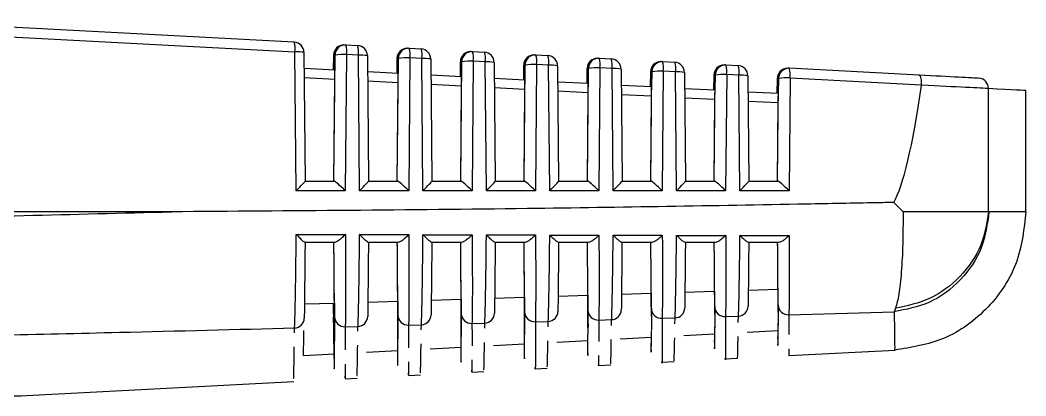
# Model space of a CAD drawing. Extents: x 6 to 134, y 3 to 97.
# Drawn here: x 61.311 to 62.295, y 12.797 to 13.165 of the extents above; entities that cross this region are included whole.
import ezdxf

# ---------------------------------------------------------------- set-up
doc = ezdxf.new("R2010")
doc.units = 0
doc.header["$MEASUREMENT"] = 0
doc.layers.add('OBJECT', color=7, linetype='CONTINUOUS')

msp = doc.modelspace()

# ---------------------------------------------------------------- linework, layer by layer
at = {"layer": 'OBJECT'}
for p, q in [((61.57904, 13.14325), (61.17031, 13.16483)), ((61.17127, 13.15536), (61.57975, 13.13378)), ((61.6277, 13.1406), (61.62756, 13.1406)), ((61.6277, 13.1406), (61.62823, 13.14058)), ((61.62816, 13.14058), (61.62823, 13.14058)), ((61.62823, 13.14058), (61.62825, 13.14058)), ((61.62894, 13.1406), (61.62879, 13.1406)), ((61.62894, 13.1406), (61.62946, 13.14058)), ((61.62946, 13.14058), (61.64106, 13.13997)), ((61.58094, 12.99786), (61.57975, 13.13378)), ((61.58852, 13.13335), (61.58962, 13.00731)), ((61.61756, 13.13069), (61.61743, 13.11618)), ((61.6177, 13.13069), (61.61756, 13.13069)), ((61.61758, 13.11618), (61.6177, 13.13069)), ((61.61787, 13.00733), (61.61894, 13.13069)), ((61.61879, 13.13069), (61.61865, 13.11612)), ((61.61894, 13.13069), (61.61879, 13.13069)), ((61.63016, 13.13112), (61.62901, 12.99786)), ((61.64177, 13.13051), (61.63016, 13.13112)), ((61.68968, 13.13733), (61.68954, 13.13733)), ((61.68968, 13.13733), (61.69021, 13.13731)), ((61.69015, 13.13731), (61.69021, 13.13731)), ((61.69021, 13.13731), (61.69022, 13.13731)), ((61.6909, 13.13733), (61.69075, 13.13733)), ((61.6909, 13.13733), (61.69142, 13.13731)), ((61.69142, 13.13731), (61.70308, 13.1367)), ((61.75167, 13.13405), (61.75152, 13.13405)), ((61.75167, 13.13405), (61.75219, 13.13404)), ((61.75215, 13.13404), (61.75219, 13.13404)), ((61.75286, 13.13405), (61.75271, 13.13405)), ((61.75286, 13.13405), (61.75339, 13.13404)), ((61.75339, 13.13404), (61.7651, 13.13342)), ((61.81365, 13.13078), (61.8135, 13.13078)), ((61.81365, 13.13078), (61.81418, 13.13077)), ((61.81482, 13.13078), (61.81467, 13.13078)), ((61.81482, 13.13078), (61.81535, 13.13077)), ((61.81535, 13.13077), (61.82712, 13.13015)), ((61.64293, 12.99786), (61.64177, 13.13051)), ((61.65054, 13.13007), (61.65161, 13.00731)), ((61.67954, 13.12741), (61.67941, 13.11291)), ((61.67968, 13.12741), (61.67954, 13.12741)), ((61.67957, 13.1129), (61.67968, 13.12741)), ((61.67986, 13.00733), (61.6809, 13.12741)), ((61.68075, 13.12741), (61.68061, 13.11285)), ((61.6809, 13.12741), (61.68075, 13.12741)), ((61.69213, 13.12785), (61.691, 12.99786)), ((61.70378, 13.12723), (61.69213, 13.12785)), ((61.70492, 12.99786), (61.70378, 13.12723)), ((61.71255, 13.1268), (61.71361, 13.00731)), ((61.74152, 13.12414), (61.74139, 13.10964)), ((61.74167, 13.12414), (61.74152, 13.12414)), ((61.74155, 13.10963), (61.74167, 13.12414)), ((61.74185, 13.00733), (61.74286, 13.12414)), ((61.74271, 13.12414), (61.74257, 13.10958)), ((61.74286, 13.12414), (61.74271, 13.12414)), ((61.75409, 13.12458), (61.75299, 12.99786)), ((61.7658, 13.12396), (61.75409, 13.12458)), ((61.76691, 12.99786), (61.7658, 13.12396)), ((61.77457, 13.12352), (61.7756, 13.00731)), ((61.8035, 13.12087), (61.80337, 13.10636)), ((61.80365, 13.12087), (61.8035, 13.12087)), ((61.80353, 13.10636), (61.80365, 13.12087)), ((61.80384, 13.00733), (61.80482, 13.12087)), ((61.80467, 13.12087), (61.80453, 13.1063)), ((61.80482, 13.12087), (61.80467, 13.12087)), ((61.81605, 13.12131), (61.81498, 12.99786)), ((61.82782, 13.12068), (61.81605, 13.12131)), ((61.87563, 13.12751), (61.87548, 13.12751)), ((61.87563, 13.12751), (61.87616, 13.1275)), ((61.87678, 13.12751), (61.87663, 13.12751)), ((61.87678, 13.12751), (61.87731, 13.1275)), ((61.87731, 13.1275), (61.88914, 13.12687)), ((61.93762, 13.12424), (61.93746, 13.12424)), ((61.93762, 13.12424), (61.93814, 13.12422)), ((61.93875, 13.12424), (61.93859, 13.12424)), ((61.93875, 13.12424), (61.93927, 13.12422)), ((61.93927, 13.12422), (61.95116, 13.1236)), ((61.9996, 13.12097), (61.99944, 13.12097)), ((61.9996, 13.12097), (62.00013, 13.12095)), ((62.00071, 13.12097), (62.00055, 13.12097)), ((62.00071, 13.12097), (62.00124, 13.12095)), ((62.00124, 13.12095), (62.01318, 13.12032)), ((61.58865, 13.1177), (61.61878, 13.11611)), ((61.65067, 13.11443), (61.68074, 13.11284)), ((61.71269, 13.11115), (61.7427, 13.10957)), ((61.8289, 12.99786), (61.82782, 13.12068)), ((61.83659, 13.12025), (61.83759, 13.00731)), ((61.86548, 13.1176), (61.86535, 13.10309)), ((61.86563, 13.1176), (61.86548, 13.1176)), ((61.86552, 13.10308), (61.86563, 13.1176)), ((61.86583, 13.00733), (61.86678, 13.1176)), ((61.86663, 13.1176), (61.86649, 13.10303)), ((61.86678, 13.1176), (61.86663, 13.1176)), ((61.87801, 13.11803), (61.87697, 12.99786)), ((61.88984, 13.11741), (61.87801, 13.11803)), ((61.89089, 12.99786), (61.88984, 13.11741)), ((61.89861, 13.11697), (61.89958, 13.00731)), ((61.92746, 13.11432), (61.92733, 13.09982)), ((61.92762, 13.11432), (61.92746, 13.11432)), ((61.9275, 13.09981), (61.92762, 13.11432)), ((61.92782, 13.00733), (61.92875, 13.11432)), ((61.92859, 13.11432), (61.92845, 13.09976)), ((61.92875, 13.11432), (61.92859, 13.11432)), ((61.93998, 13.11476), (61.93896, 12.99786)), ((61.95186, 13.11413), (61.93998, 13.11476)), ((61.95288, 12.99786), (61.95186, 13.11413)), ((61.96063, 13.1137), (61.96157, 13.00731)), ((61.98944, 13.11105), (61.98931, 13.09654)), ((61.9896, 13.11105), (61.98944, 13.11105)), ((61.98948, 13.09654), (61.9896, 13.11105)), ((61.98981, 13.00733), (61.99071, 13.11105)), ((61.99055, 13.11105), (61.99041, 13.09649)), ((61.99071, 13.11105), (61.99055, 13.11105)), ((62.00194, 13.11149), (62.00095, 12.99786)), ((62.01388, 13.11086), (62.00194, 13.11149)), ((62.06158, 13.11769), (62.06142, 13.11769)), ((62.06211, 13.11768), (62.06158, 13.11769)), ((62.06267, 13.11769), (62.06251, 13.11769)), ((62.06267, 13.11769), (62.0632, 13.11768)), ((62.19016, 13.11097), (62.0632, 13.11768)), ((61.61871, 13.10669), (61.58874, 13.10827)), ((61.61785, 13.00733), (61.61871, 13.10669)), ((61.68067, 13.10342), (61.65076, 13.105)), ((61.67984, 13.00733), (61.68067, 13.10342)), ((61.74263, 13.10015), (61.71278, 13.10172)), ((61.77471, 13.10788), (61.80467, 13.1063)), ((61.83673, 13.1046), (61.86663, 13.10302)), ((61.89875, 13.10133), (61.92859, 13.09975)), ((62.01487, 12.99786), (62.01388, 13.11086)), ((62.02265, 13.11042), (62.02356, 13.00731)), ((62.05142, 13.10778), (62.05129, 13.09327)), ((62.05158, 13.10778), (62.05142, 13.10778)), ((62.05147, 13.09326), (62.05158, 13.10778)), ((62.0518, 13.00733), (62.05267, 13.10778)), ((62.05251, 13.10778), (62.05237, 13.09321)), ((62.05267, 13.10778), (62.05251, 13.10778)), ((62.0639, 13.10822), (62.06294, 12.99786)), ((62.0639, 13.10822), (62.19257, 13.10142)), ((62.19257, 13.10142), (62.19253, 13.10107)), ((61.74183, 13.00733), (61.74263, 13.10015)), ((61.8046, 13.09687), (61.77479, 13.09845)), ((61.80382, 13.00733), (61.8046, 13.09687)), ((61.86656, 13.0936), (61.83681, 13.09517)), ((61.86581, 13.00733), (61.86656, 13.0936)), ((61.92852, 13.09033), (61.89883, 13.0919)), ((61.96077, 13.09805), (61.99055, 13.09648)), ((62.02279, 13.09478), (62.05251, 13.09321)), ((62.25799, 12.97733), (62.25799, 13.09789)), ((62.29454, 12.97694), (62.29454, 13.09594)), ((61.9278, 13.00733), (61.92852, 13.09033)), ((61.99048, 13.08706), (61.96085, 13.08862)), ((61.98979, 13.00733), (61.99048, 13.08706)), ((62.05245, 13.08379), (62.02287, 13.08535)), ((62.05178, 13.00733), (62.05245, 13.08379)), ((61.58962, 13.00733), (61.61802, 13.00733)), ((61.65161, 13.00733), (61.68001, 13.00733)), ((61.7136, 13.00733), (61.742, 13.00733)), ((61.77559, 13.00733), (61.80399, 13.00733)), ((61.83758, 13.00733), (61.86598, 13.00733)), ((61.89958, 13.00733), (61.92797, 13.00733)), ((61.96157, 13.00733), (61.98996, 13.00733)), ((62.02356, 13.00733), (62.05195, 13.00733)), ((61.62901, 12.99786), (61.58094, 12.99786)), ((61.691, 12.99786), (61.64293, 12.99786)), ((61.75299, 12.99786), (61.70492, 12.99786)), ((61.81498, 12.99786), (61.76691, 12.99786)), ((61.87697, 12.99786), (61.8289, 12.99786)), ((61.93896, 12.99786), (61.89089, 12.99786)), ((62.00095, 12.99786), (61.95288, 12.99786)), ((62.06294, 12.99786), (62.01487, 12.99786)), ((62.1744, 12.97733), (62.16526, 12.98642)), ((61.45893, 12.97733), (61.17041, 12.97733)), ((62.25843, 12.97733), (62.25799, 12.97733)), ((61.61861, 12.94733), (61.58954, 12.94733)), ((61.68066, 12.94733), (61.6515, 12.94733)), ((61.74271, 12.94733), (61.71347, 12.94733)), ((61.80476, 12.94733), (61.77543, 12.94733)), ((61.86682, 12.94733), (61.83739, 12.94733)), ((61.92888, 12.94733), (61.89935, 12.94733)), ((61.99095, 12.94733), (61.9613, 12.94733)), ((62.05302, 12.94733), (62.02325, 12.94733)), ((61.83701, 12.89484), (61.86617, 12.89576)), ((61.86617, 12.89576), (61.86616, 12.87339)), ((61.89902, 12.8968), (61.92814, 12.89772)), ((61.92814, 12.89772), (61.92813, 12.87524)), ((61.96103, 12.89877), (61.99012, 12.8997)), ((61.99012, 12.8997), (61.9901, 12.87712)), ((62.02304, 12.90075), (62.05209, 12.90168)), ((62.05209, 12.90168), (62.05209, 12.87903)), ((61.58898, 12.88714), (61.61827, 12.88804)), ((61.6171, 12.88804), (61.61748, 12.86622)), ((61.61827, 12.88804), (61.61828, 12.86623)), ((61.65099, 12.88904), (61.68024, 12.88995)), ((61.68024, 12.88995), (61.68025, 12.86798)), ((61.713, 12.89096), (61.74222, 12.89187)), ((61.74222, 12.89187), (61.74222, 12.86975)), ((61.775, 12.89289), (61.80419, 12.89381)), ((61.80419, 12.89381), (61.80419, 12.87156)), ((62.00077, 12.87488), (62.01343, 12.87524)), ((62.01332, 12.86909), (62.01343, 12.87524)), ((62.06275, 12.87663), (62.16569, 12.87959)), ((62.16708, 12.88293), (62.16569, 12.87959)), ((61.62892, 12.86494), (61.6414, 12.86526)), ((61.64132, 12.86049), (61.6414, 12.86526)), ((61.6909, 12.86654), (61.70341, 12.86686)), ((61.70332, 12.86192), (61.70341, 12.86686)), ((61.75287, 12.86815), (61.76541, 12.86848)), ((61.76532, 12.86335), (61.76541, 12.86848)), ((61.81485, 12.8698), (61.82741, 12.87013)), ((61.82732, 12.86479), (61.82741, 12.87013)), ((61.87682, 12.87147), (61.88942, 12.87181)), ((61.88932, 12.86622), (61.88942, 12.87181)), ((61.9388, 12.87316), (61.95142, 12.87351)), ((61.95132, 12.86766), (61.95142, 12.87351)), ((61.57932, 12.85908), (61.5794, 12.86369)), ((61.95994, 12.85626), (61.99013, 12.85785)), ((62.02197, 12.85952), (62.05192, 12.86109)), ((62.06276, 12.85909), (62.06275, 12.85717)), ((61.69093, 12.84722), (61.69092, 12.84426)), ((61.7529, 12.84792), (61.75289, 12.84635)), ((61.77386, 12.8465), (61.80422, 12.84809)), ((61.83589, 12.84976), (61.86619, 12.85134)), ((61.87685, 12.85364), (61.87683, 12.8506)), ((61.89792, 12.85301), (61.92816, 12.8546)), ((61.58795, 12.83675), (61.6183, 12.83834)), ((61.62896, 12.8448), (61.62895, 12.8422)), ((61.6498, 12.83999), (61.68027, 12.84159)), ((61.71183, 12.84325), (61.74224, 12.84484)), ((62.06263, 12.84339), (62.06257, 12.83669)), ((62.06257, 12.83664), (62.16657, 12.84209)), ((61.87671, 12.82689), (61.88855, 12.82751)), ((61.93866, 12.83014), (61.95055, 12.83076)), ((62.00062, 12.83339), (62.01256, 12.83401)), ((61.69084, 12.81715), (61.70253, 12.81777)), ((61.7528, 12.8204), (61.76454, 12.82102)), ((61.81475, 12.82365), (61.82654, 12.82427)), ((61.31098, 12.79725), (61.57852, 12.81127)), ((61.62889, 12.81391), (61.64053, 12.81452))]:
    msp.add_line(p, q, dxfattribs=at)
for centre, radius, start, end in [((61.55981, 13.13706), 0.0202, 350.66282, 17.82463), ((61.57852, 13.13326), 0.01, 0.49998, 86.97743), ((61.62756, 13.1306), 0.01, 90.00002, 179.50002), ((61.6277, 13.1306), 0.01, 90.00002, 179.50002), ((61.62879, 13.1306), 0.01, 90.00002, 179.50002), ((61.62894, 13.1306), 0.01, 90.00002, 179.50002), ((61.61023, 13.1344), 0.0202, 350.66282, 17.82463), ((61.58212, 13.09306), 0.04079, 80.97432, 93.33233), ((61.62116, 13.13043), 0.00347, 125.40524, 175.69139), ((61.62666, 13.07649), 0.05475, 86.33328, 98.11478), ((61.62183, 13.13379), 0.0202, 350.66282, 17.82463), ((61.64054, 13.12999), 0.01, 0.49998, 86.97743), ((61.68954, 13.12733), 0.01, 90.00002, 179.50002), ((61.68968, 13.12733), 0.01, 90.00002, 179.50002), ((61.69075, 13.12733), 0.01, 90.00002, 179.50002), ((61.6909, 13.12733), 0.01, 90.00002, 179.50002), ((61.67219, 13.13113), 0.0202, 350.66282, 17.82463), ((61.68385, 13.13051), 0.0202, 350.66282, 17.82463), ((61.70256, 13.12671), 0.01, 0.49998, 86.97743), ((61.75152, 13.12405), 0.01, 90.00002, 179.50002), ((61.75167, 13.12405), 0.01, 90.00002, 179.50002), ((61.75271, 13.12405), 0.01, 90.00002, 179.50002), ((61.75286, 13.12405), 0.01, 90.00002, 179.50002), ((61.73415, 13.12786), 0.0202, 350.66282, 17.82463), ((61.74587, 13.12724), 0.0202, 350.66282, 17.82463), ((61.76457, 13.12344), 0.01, 0.49998, 86.97743), ((61.8135, 13.12078), 0.01, 90.00002, 179.50002), ((61.81365, 13.12078), 0.01, 90.00002, 179.50002), ((61.81467, 13.12078), 0.01, 90.00002, 179.50002), ((61.81482, 13.12078), 0.01, 90.00002, 179.50002), ((61.79611, 13.12458), 0.0202, 350.66282, 17.82463), ((61.64414, 13.08979), 0.04079, 80.97432, 93.33233), ((61.68313, 13.12716), 0.00346, 125.92543, 175.74123), ((61.68863, 13.07322), 0.05475, 86.33328, 98.11478), ((61.70616, 13.08651), 0.04079, 80.97432, 93.33233), ((61.7451, 13.12389), 0.00344, 126.44884, 175.79122), ((61.75059, 13.06994), 0.05475, 86.33328, 98.11478), ((61.76817, 13.08324), 0.04079, 80.97432, 93.33233), ((61.80707, 13.12062), 0.00343, 126.9934, 175.84305), ((61.81255, 13.06667), 0.05475, 86.33328, 98.11478), ((61.80789, 13.12396), 0.0202, 350.66282, 17.82463), ((61.82659, 13.12016), 0.01, 0.49998, 86.97743), ((61.87548, 13.11751), 0.01, 90.00002, 179.50002), ((61.87563, 13.11751), 0.01, 90.00002, 179.50002), ((61.87663, 13.11751), 0.01, 90.00002, 179.50002), ((61.87678, 13.11751), 0.01, 90.00002, 179.50002), ((61.85808, 13.12131), 0.0202, 350.66282, 17.82463), ((61.86991, 13.12069), 0.0202, 350.66282, 17.82463), ((61.88861, 13.11689), 0.01, 0.49998, 86.97743), ((61.93746, 13.11424), 0.01, 90.00002, 179.50002), ((61.93762, 13.11424), 0.01, 90.00002, 179.50002), ((61.93859, 13.11424), 0.01, 90.00002, 179.50002), ((61.93875, 13.11424), 0.01, 90.00002, 179.50002), ((61.92004, 13.11804), 0.0202, 350.66282, 17.82463), ((61.93192, 13.11741), 0.0202, 350.66282, 17.82463), ((61.95063, 13.11361), 0.01, 0.49998, 86.97743), ((61.99944, 13.11097), 0.01, 90.00002, 179.50002), ((61.9996, 13.11097), 0.01, 90.00002, 179.50002), ((62.00055, 13.11097), 0.01, 90.00002, 179.50002), ((62.00071, 13.11097), 0.01, 90.00002, 179.50002), ((61.982, 13.11477), 0.0202, 350.66282, 17.82463), ((61.83019, 13.07996), 0.04079, 80.97432, 93.33233), ((61.86904, 13.11735), 0.00341, 127.51842, 175.89286), ((61.87451, 13.0634), 0.05475, 86.33328, 98.11478), ((61.89221, 13.07669), 0.04079, 80.97432, 93.33233), ((61.93101, 13.11408), 0.0034, 128.06071, 175.94413), ((61.93647, 13.06013), 0.05475, 86.33328, 98.11478), ((61.95423, 13.07341), 0.04079, 80.97432, 93.33233), ((61.99298, 13.11082), 0.00339, 128.63594, 175.9983), ((61.99844, 13.05685), 0.05475, 86.33328, 98.11478), ((61.99394, 13.11414), 0.0202, 350.66282, 17.82463), ((62.01265, 13.11033), 0.01, 0.49998, 86.97743), ((62.01625, 13.07014), 0.04079, 80.97432, 93.33233), ((62.06142, 13.10769), 0.01, 90.00002, 179.50002), ((62.06158, 13.10769), 0.01, 90.00002, 179.50002), ((62.06251, 13.10769), 0.01, 90.00002, 179.50002), ((62.06267, 13.10769), 0.01, 90.00002, 179.50002), ((62.04396, 13.11149), 0.0202, 350.66282, 17.82463), ((62.05496, 13.10755), 0.00338, 128.81827, 176.01543), ((62.0604, 13.05358), 0.05475, 86.33328, 98.11478), ((62.24808, 13.09799), 0.00991, 359.45182, 86.53634), ((62.01301, 12.88512), 0.00989, 272.41076, 359.01439), ((62.06214, 12.88654), 0.00992, 181.07597, 273.49376), ((61.64101, 12.87512), 0.00987, 272.28099, 358.90276), ((61.69027, 12.87642), 0.00991, 181.20582, 273.60446), ((61.70301, 12.87672), 0.00987, 272.30337, 358.9221), ((61.75225, 12.87804), 0.00991, 181.18335, 273.58536), ((61.76501, 12.87835), 0.00988, 272.32546, 358.94114), ((61.81423, 12.87969), 0.00991, 181.16121, 273.56652), ((61.82701, 12.88001), 0.00988, 272.34724, 358.9599), ((61.87621, 12.88136), 0.00991, 181.13941, 273.54794), ((61.88901, 12.88169), 0.00988, 272.36872, 358.97835), ((61.93819, 12.88306), 0.00992, 181.11793, 273.52961), ((61.95101, 12.88339), 0.00989, 272.38989, 358.99652), ((62.00017, 12.88479), 0.00992, 181.09678, 273.51156), ((61.57901, 12.87355), 0.00986, 272.25831, 358.88314), ((61.6283, 12.87483), 0.0099, 181.22862, 273.62382)]:
    msp.add_arc(centre, radius, start, end, dxfattribs=at)
for centre, major_axis, ratio, start_param, end_param in [((61.61869, 13.1061), (0.00009, 0.01001), 0.001262, 4.771114, 6.283196), ((61.68066, 13.10283), (0.00009, 0.01001), 0.001262, 4.771114, 6.283196), ((62.14047, 13.11359), (0.11, -0.00581), 0.000066, 0.180504, 1.102037), ((61.74262, 13.09956), (0.00009, 0.01001), 0.001262, 4.771114, 6.283196), ((61.80458, 13.09629), (0.00009, 0.01001), 0.001262, 4.771114, 6.283196), ((61.86654, 13.09301), (0.00009, 0.01001), 0.001262, 4.771114, 6.283196), ((61.9285, 13.08974), (0.00009, 0.01001), 0.001262, 4.771114, 6.283196), ((61.99047, 13.08647), (0.00009, 0.01001), 0.001262, 4.771114, 6.283196), ((62.05243, 13.0832), (0.00009, 0.01001), 0.001262, 4.771114, 6.283196), ((62.13994, 15.26707), (-0.01481, 2.28974), 0.052007, 3.230391, 3.471505), ((62.13994, 13.10361), (0.12, -0.00581), 0.000061, 0.180503, 1.117124), ((60.04454, 13.21422), (2.25, -0.11828), 0.000066, 0.000003, 0.180504), ((61.57971, 12.99733), (0.00991, 0.00999), 0.036008, 4.800427, 6.248763), ((61.62778, 12.99733), (-0.00988, 0.00996), 0.088566, 4.677171, 6.195608), ((61.6417, 12.99733), (0.00991, 0.00999), 0.036008, 4.800427, 6.248763), ((61.68977, 12.99733), (-0.00988, 0.00996), 0.088566, 4.677171, 6.195608), ((61.70369, 12.99733), (0.00991, 0.00999), 0.036008, 4.800427, 6.248763), ((61.75176, 12.99733), (-0.00988, 0.00996), 0.088566, 4.677171, 6.195608), ((61.76568, 12.99733), (0.00991, 0.00999), 0.036008, 4.800427, 6.248763), ((61.81375, 12.99733), (-0.00988, 0.00996), 0.088566, 4.677171, 6.195608), ((61.82767, 12.99733), (0.00991, 0.00999), 0.036008, 4.800427, 6.248763), ((61.87574, 12.99733), (-0.00988, 0.00996), 0.088566, 4.677171, 6.195608), ((61.88966, 12.99733), (0.00991, 0.00999), 0.036008, 4.800427, 6.248763), ((61.93773, 12.99733), (-0.00988, 0.00996), 0.088566, 4.677171, 6.195608), ((61.95165, 12.99733), (0.00991, 0.00999), 0.036008, 4.800427, 6.248763), ((61.99972, 12.99733), (-0.00988, 0.00996), 0.088566, 4.677171, 6.195608), ((62.01364, 12.99733), (0.00991, 0.00999), 0.036008, 4.800427, 6.248763), ((62.06171, 12.99733), (-0.00988, 0.00996), 0.088566, 4.677171, 6.195608), ((57.1526, 15.03983), (19.06455, 0), 0.111055, 4.924724, 4.940236), ((61.6609, 15.04076), (-0.01932, 2.21371), 0.001254, 3.049246, 3.352732), ((61.7229, 15.04076), (-0.01929, 2.21046), 0.001254, 3.050213, 3.349359), ((61.7849, 15.04076), (-0.01926, 2.20721), 0.001254, 3.051142, 3.345979), ((61.8469, 15.04075), (-0.01923, 2.20396), 0.001254, 3.052029, 3.34259), ((61.5989, 15.04076), (-0.01935, 2.21696), 0.001254, 2.927066, 3.356097), ((62.0329, 15.04075), (-0.01915, 2.19422), 0.001254, 3.054395, 3.282314), ((61.9089, 15.04075), (-0.01921, 2.20071), 0.001254, 3.05287, 3.27977), ((61.9709, 15.04075), (-0.01918, 2.19746), 0.001254, 3.05366, 3.281445)]:
    msp.add_ellipse(centre, major_axis=major_axis, ratio=ratio, start_param=start_param, end_param=end_param, dxfattribs=at)
for points, knots in [([(62.19257, 13.10142), (62.19257, 13.10253), (62.19259, 13.10474), (62.19221, 13.10763), (62.19156, 13.10979), (62.19084, 13.11076), (62.19036, 13.11096), (62.19019, 13.11097), (62.19016, 13.11097)], [0, 0, 0, 0, 0.219281, 0.438507, 0.659241, 0.882986, 0.98583, 1, 1, 1, 1]), ([(62.16526, 12.98642), (62.15957, 12.98632), (62.13115, 12.98577), (62.01177, 12.98358), (61.78203, 12.97958), (61.57499, 12.97814), (61.45893, 12.97733)], [0, 0, 0, 0, 0.024148, 0.120739, 0.507103, 1, 1, 1, 1]), ([(62.25843, 12.97733), (62.25684, 12.96561), (62.25354, 12.9413), (62.23211, 12.90947), (62.20144, 12.8864), (62.17732, 12.88181), (62.16569, 12.87959)], [0, 0, 0, 0, 0.24117, 0.5, 0.75883, 1, 1, 1, 1]), ([(62.29454, 12.97733), (62.29278, 12.96082), (62.28911, 12.92653), (62.25966, 12.88189), (62.21663, 12.85015), (62.18258, 12.84469), (62.16618, 12.84206)], [0, 0, 0, 0, 0.240773, 0.5, 0.759227, 1, 1, 1, 1]), ([(62.25799, 12.97733), (62.25624, 12.9662), (62.25262, 12.94316), (62.23158, 12.91282), (62.20181, 12.8904), (62.17839, 12.88536), (62.16708, 12.88293)], [0, 0, 0, 0, 0.2415614, 0.5, 0.7584386, 1, 1, 1, 1]), ([(61.5794, 12.86369), (61.57948, 12.86546), (61.57973, 12.87081), (61.58017, 12.88923), (61.5806, 12.91768), (61.58085, 12.94116), (61.58095, 12.95259), (61.58097, 12.95523)], [0, 0, 0, 0, 0.147376, 0.444496, 0.741154, 0.940222, 1, 1, 1, 1]), ([(61.58097, 12.95523), (61.58758, 12.95521), (61.6036, 12.95517), (61.61963, 12.95513), (61.62904, 12.95511)], [0, 0, 0, 0, 0.412557, 1, 1, 1, 1]), ([(61.58954, 12.94733), (61.58931, 12.94743), (61.5888, 12.94766), (61.58676, 12.94942), (61.58408, 12.95202), (61.58195, 12.95421), (61.581, 12.9552), (61.58097, 12.95523)], [0, 0, 0, 0, 0.192792, 0.429646, 0.749305, 0.992256, 1, 1, 1, 1]), ([(61.62904, 12.95511), (61.62901, 12.95508), (61.62787, 12.95391), (61.62551, 12.95162), (61.62248, 12.94917), (61.62004, 12.94763), (61.61909, 12.94743), (61.61861, 12.94733)], [0, 0, 0, 0, 0.007977, 0.2991, 0.602917, 0.800702, 1, 1, 1, 1]), ([(61.62904, 12.95511), (61.62906, 12.95251), (61.62912, 12.94342), (61.62924, 12.92219), (61.6293, 12.89474), (61.62917, 12.87361), (61.62899, 12.86741), (61.62892, 12.86494)], [0, 0, 0, 0, 0.0595529, 0.2080657, 0.5051628, 0.8026071, 1, 1, 1, 1]), ([(61.6414, 12.86526), (61.64149, 12.86701), (61.64174, 12.8723), (61.64217, 12.89062), (61.6426, 12.91865), (61.64284, 12.94156), (61.64294, 12.95249), (61.64296, 12.95508)], [0, 0, 0, 0, 0.148954, 0.449261, 0.7491, 0.940502, 1, 1, 1, 1]), ([(61.64296, 12.95508), (61.64957, 12.95506), (61.66559, 12.95502), (61.68162, 12.95498), (61.69103, 12.95496)], [0, 0, 0, 0, 0.412528, 1, 1, 1, 1]), ([(61.6515, 12.94733), (61.65126, 12.94744), (61.65071, 12.94766), (61.64859, 12.94946), (61.64593, 12.95203), (61.64386, 12.95414), (61.64299, 12.95505), (61.64296, 12.95508)], [0, 0, 0, 0, 0.197188, 0.440796, 0.768919, 0.992188, 1, 1, 1, 1]), ([(61.69103, 12.95496), (61.691, 12.95493), (61.68993, 12.95383), (61.68764, 12.95162), (61.68464, 12.9492), (61.68214, 12.94764), (61.68115, 12.94744), (61.68066, 12.94733)], [0, 0, 0, 0, 0.00806, 0.282725, 0.593802, 0.796123, 1, 1, 1, 1]), ([(61.69103, 12.95496), (61.69105, 12.95241), (61.69111, 12.94339), (61.69123, 12.92233), (61.69127, 12.89517), (61.69114, 12.87475), (61.69097, 12.86883), (61.6909, 12.86654)], [0, 0, 0, 0, 0.0592764, 0.2094215, 0.5098312, 0.8105983, 1, 1, 1, 1]), ([(61.70341, 12.86686), (61.70349, 12.86859), (61.70374, 12.87381), (61.70418, 12.89203), (61.70459, 12.91964), (61.70483, 12.94198), (61.70493, 12.95238), (61.70495, 12.95492)], [0, 0, 0, 0, 0.150605, 0.4542441, 0.7574102, 0.9407794, 1, 1, 1, 1]), ([(61.70495, 12.95492), (61.71156, 12.95491), (61.72758, 12.95487), (61.74361, 12.95483), (61.75302, 12.9548)], [0, 0, 0, 0, 0.4124967, 1, 1, 1, 1]), ([(61.71347, 12.94733), (61.71321, 12.94744), (61.71262, 12.94767), (61.71042, 12.94951), (61.70777, 12.95204), (61.70576, 12.95408), (61.70498, 12.95489), (61.70495, 12.95492)], [0, 0, 0, 0, 0.201835, 0.452547, 0.789382, 0.992117, 1, 1, 1, 1]), ([(61.75302, 12.9548), (61.75299, 12.95477), (61.75222, 12.95398), (61.75017, 12.95199), (61.7472, 12.9495), (61.74437, 12.94767), (61.74323, 12.94744), (61.74271, 12.94733)], [0, 0, 0, 0, 0.00815, 0.206907, 0.537753, 0.791262, 1, 1, 1, 1]), ([(61.75302, 12.9548), (61.75304, 12.9523), (61.7531, 12.94337), (61.75321, 12.92248), (61.75325, 12.89562), (61.75311, 12.87593), (61.75294, 12.87027), (61.75287, 12.86815)], [0, 0, 0, 0, 0.059002, 0.210856, 0.514734, 0.81898, 1, 1, 1, 1]), ([(61.76541, 12.86848), (61.76549, 12.87019), (61.76574, 12.87535), (61.76618, 12.89347), (61.76659, 12.92064), (61.76683, 12.94241), (61.76692, 12.95228), (61.76694, 12.95477)], [0, 0, 0, 0, 0.152333, 0.459461, 0.766109, 0.941054, 1, 1, 1, 1]), ([(61.76694, 12.95477), (61.77355, 12.95475), (61.78957, 12.95471), (61.80559, 12.95467), (61.81501, 12.95465)], [0, 0, 0, 0, 0.412464, 1, 1, 1, 1]), ([(61.77543, 12.94733), (61.77515, 12.94744), (61.77452, 12.94768), (61.77224, 12.94955), (61.76961, 12.95205), (61.76767, 12.95402), (61.76697, 12.95474), (61.76694, 12.95477)], [0, 0, 0, 0, 0.206748, 0.464933, 0.810722, 0.992044, 1, 1, 1, 1]), ([(61.81501, 12.95465), (61.81498, 12.95462), (61.81429, 12.95391), (61.81231, 12.95199), (61.80938, 12.94953), (61.80649, 12.94768), (61.8053, 12.94744), (61.80476, 12.94733)], [0, 0, 0, 0, 0.0082423, 0.1870163, 0.5256465, 0.7861866, 1, 1, 1, 1]), ([(61.81501, 12.95465), (61.81503, 12.9522), (61.81509, 12.94335), (61.81519, 12.92263), (61.81522, 12.89609), (61.81508, 12.87713), (61.81491, 12.87174), (61.81485, 12.8698)], [0, 0, 0, 0, 0.058731, 0.212374, 0.519887, 0.827777, 1, 1, 1, 1]), ([(61.82741, 12.87013), (61.8275, 12.87182), (61.82775, 12.87691), (61.82818, 12.89493), (61.82859, 12.92166), (61.82882, 12.94284), (61.82891, 12.95218), (61.82893, 12.95461)], [0, 0, 0, 0, 0.154143, 0.464926, 0.775223, 0.941326, 1, 1, 1, 1]), ([(61.82893, 12.95461), (61.83554, 12.95459), (61.85156, 12.95455), (61.86758, 12.95451), (61.877, 12.95449)], [0, 0, 0, 0, 0.41243, 1, 1, 1, 1]), ([(61.83739, 12.94733), (61.83709, 12.94744), (61.83641, 12.94769), (61.83406, 12.9496), (61.83144, 12.95206), (61.82957, 12.95396), (61.82896, 12.95458), (61.82893, 12.95461)], [0, 0, 0, 0, 0.211945, 0.477991, 0.832968, 0.991967, 1, 1, 1, 1]), ([(61.877, 12.95449), (61.87697, 12.95446), (61.87636, 12.95384), (61.87446, 12.95199), (61.87157, 12.94957), (61.86861, 12.94768), (61.86738, 12.94744), (61.86682, 12.94733)], [0, 0, 0, 0, 0.008339, 0.166404, 0.51297, 0.780848, 1, 1, 1, 1]), ([(61.877, 12.95449), (61.87701, 12.95209), (61.87707, 12.94333), (61.87718, 12.9228), (61.8772, 12.89658), (61.87705, 12.87837), (61.87688, 12.87323), (61.87682, 12.87147)], [0, 0, 0, 0, 0.058463, 0.213983, 0.525307, 0.837021, 1, 1, 1, 1]), ([(61.88942, 12.87181), (61.8895, 12.87348), (61.88975, 12.8785), (61.89019, 12.89641), (61.89059, 12.92269), (61.89081, 12.94329), (61.8909, 12.95207), (61.89092, 12.95445)], [0, 0, 0, 0, 0.156042, 0.470658, 0.784781, 0.941595, 1, 1, 1, 1]), ([(61.89092, 12.95445), (61.89753, 12.95443), (61.91355, 12.95439), (61.92957, 12.95435), (61.93899, 12.95433)], [0, 0, 0, 0, 0.412394, 1, 1, 1, 1]), ([(61.89935, 12.94733), (61.89903, 12.94744), (61.8983, 12.94769), (61.89587, 12.94964), (61.89328, 12.95207), (61.89147, 12.95389), (61.89095, 12.95442), (61.89092, 12.95445)], [0, 0, 0, 0, 0.217446, 0.491759, 0.85615, 0.991886, 1, 1, 1, 1]), ([(61.93899, 12.95433), (61.93896, 12.9543), (61.93843, 12.95377), (61.9366, 12.95199), (61.93376, 12.94961), (61.93074, 12.94769), (61.92946, 12.94744), (61.92888, 12.94733)], [0, 0, 0, 0, 0.00844, 0.145047, 0.499694, 0.77523, 1, 1, 1, 1]), ([(61.93899, 12.95433), (61.939, 12.95198), (61.93906, 12.94331), (61.93916, 12.92297), (61.93917, 12.8971), (61.93902, 12.87963), (61.93885, 12.87476), (61.9388, 12.87316)], [0, 0, 0, 0, 0.058198, 0.215687, 0.5310141, 0.8467421, 1, 1, 1, 1]), ([(61.95142, 12.87351), (61.95151, 12.87515), (61.95176, 12.88011), (61.95219, 12.89792), (61.95258, 12.92375), (61.95281, 12.94374), (61.95289, 12.95196), (61.95291, 12.95429)], [0, 0, 0, 0, 0.158035, 0.476676, 0.794816, 0.941861, 1, 1, 1, 1]), ([(61.95291, 12.95429), (61.95952, 12.95427), (61.97554, 12.95423), (61.99156, 12.95419), (62.00098, 12.95416)], [0, 0, 0, 0, 0.412356, 1, 1, 1, 1]), ([(61.9613, 12.94733), (61.96096, 12.94745), (61.96018, 12.9477), (61.95767, 12.94969), (61.9551, 12.95209), (61.95336, 12.95383), (61.95294, 12.95426), (61.95291, 12.95429)], [0, 0, 0, 0, 0.223273, 0.506281, 0.880299, 0.991802, 1, 1, 1, 1]), ([(62.00098, 12.95416), (62.00095, 12.95413), (62.00051, 12.95369), (61.99875, 12.95199), (61.99596, 12.94965), (61.99287, 12.9477), (61.99154, 12.94745), (61.99095, 12.94733)], [0, 0, 0, 0, 0.008547, 0.1229208, 0.4857861, 0.7693141, 1, 1, 1, 1]), ([(62.00098, 12.95416), (62.00099, 12.95188), (62.00105, 12.94329), (62.00114, 12.92316), (62.00115, 12.89764), (62.00099, 12.88093), (62.00082, 12.87631), (62.00077, 12.87488)], [0, 0, 0, 0, 0.057936, 0.217495, 0.537029, 0.856977, 1, 1, 1, 1]), ([(62.01343, 12.87524), (62.01351, 12.87686), (62.01376, 12.88175), (62.0142, 12.89946), (62.01458, 12.92482), (62.0148, 12.9442), (62.01488, 12.95185), (62.0149, 12.95413)], [0, 0, 0, 0, 0.16013, 0.483001, 0.805363, 0.942123, 1, 1, 1, 1]), ([(62.0149, 12.95413), (62.0215, 12.95411), (62.03753, 12.95407), (62.05355, 12.95402), (62.06297, 12.954)], [0, 0, 0, 0, 0.4123161, 1, 1, 1, 1]), ([(62.02325, 12.94733), (62.02289, 12.94745), (62.02206, 12.94771), (62.01946, 12.94974), (62.01693, 12.9521), (62.01526, 12.95376), (62.01493, 12.9541), (62.0149, 12.95413)], [0, 0, 0, 0, 0.229448, 0.521602, 0.905447, 0.991713, 1, 1, 1, 1]), ([(62.06297, 12.954), (62.06293, 12.95397), (62.06258, 12.95361), (62.0609, 12.95199), (62.05816, 12.94969), (62.05501, 12.9477), (62.05363, 12.94745), (62.05302, 12.94733)], [0, 0, 0, 0, 0.008659, 0.099997, 0.471213, 0.763081, 1, 1, 1, 1]), ([(62.06297, 12.954), (62.06298, 12.95177), (62.06303, 12.94328), (62.06312, 12.92335), (62.06312, 12.8982), (62.06296, 12.88225), (62.0628, 12.87789), (62.06275, 12.87663)], [0, 0, 0, 0, 0.057678, 0.219414, 0.543377, 0.867765, 1, 1, 1, 1]), ([(61.58962, 12.94733), (61.58951, 12.93602), (61.58931, 12.91341), (61.58903, 12.88618), (61.58893, 12.87778), (61.58887, 12.87335)], [0, 0, 0, 0, 0.320862, 0.641681, 1, 1, 1, 1]), ([(61.61827, 12.88804), (61.61825, 12.89221), (61.61821, 12.90057), (61.61804, 12.92395), (61.6179, 12.94136), (61.61785, 12.94733)], [0, 0, 0, 0, 0.396562, 0.793191, 1, 1, 1, 1]), ([(61.6184, 12.87461), (61.61838, 12.87847), (61.61834, 12.88619), (61.61815, 12.91208), (61.61796, 12.93539), (61.61786, 12.94733)], [0, 0, 0, 0, 0.3278319, 0.6557344, 1, 1, 1, 1]), ([(61.65161, 12.94733), (61.65151, 12.9361), (61.6513, 12.91364), (61.65103, 12.8872), (61.65093, 12.87913), (61.65088, 12.87493)], [0, 0, 0, 0, 0.3247471, 0.6494482, 1, 1, 1, 1]), ([(61.68024, 12.88995), (61.68022, 12.89511), (61.68017, 12.90466), (61.67999, 12.92925), (61.67987, 12.94402), (61.67984, 12.94733)], [0, 0, 0, 0, 0.478249, 0.883044, 1, 1, 1, 1]), ([(61.68037, 12.87621), (61.68035, 12.88003), (61.68032, 12.88767), (61.68013, 12.91315), (61.67995, 12.93589), (61.67985, 12.94733)], [0, 0, 0, 0, 0.3318717, 0.663815, 1, 1, 1, 1]), ([(61.7136, 12.94733), (61.7135, 12.93618), (61.71329, 12.91388), (61.71303, 12.88825), (61.71293, 12.8805), (61.71288, 12.87654)], [0, 0, 0, 0, 0.328834, 0.657619, 1, 1, 1, 1]), ([(61.74222, 12.89187), (61.74219, 12.89685), (61.74215, 12.90614), (61.74197, 12.92999), (61.74186, 12.94433), (61.74183, 12.94733)], [0, 0, 0, 0, 0.477916, 0.890823, 1, 1, 1, 1]), ([(61.74235, 12.87784), (61.74233, 12.88162), (61.74229, 12.88918), (61.74211, 12.91424), (61.74193, 12.9364), (61.74184, 12.94733)], [0, 0, 0, 0, 0.336123, 0.672318, 1, 1, 1, 1]), ([(61.77559, 12.94733), (61.77549, 12.93627), (61.77528, 12.91414), (61.77503, 12.88933), (61.77493, 12.88189), (61.77488, 12.87817)], [0, 0, 0, 0, 0.333137, 0.666224, 1, 1, 1, 1]), ([(61.80419, 12.89381), (61.80417, 12.89861), (61.80413, 12.90764), (61.80395, 12.93075), (61.80384, 12.94465), (61.80382, 12.94733)], [0, 0, 0, 0, 0.477552, 0.899063, 1, 1, 1, 1]), ([(61.80432, 12.87949), (61.80431, 12.88323), (61.80427, 12.89071), (61.80409, 12.91535), (61.80392, 12.93691), (61.80383, 12.94733)], [0, 0, 0, 0, 0.340601, 0.681276, 1, 1, 1, 1]), ([(61.83758, 12.94733), (61.83748, 12.93636), (61.83727, 12.91441), (61.83702, 12.89044), (61.83693, 12.88332), (61.83689, 12.87983)], [0, 0, 0, 0, 0.337675, 0.675297, 1, 1, 1, 1]), ([(61.86617, 12.89576), (61.86615, 12.90037), (61.8661, 12.90915), (61.86594, 12.9315), (61.86583, 12.94496), (61.86581, 12.94733)], [0, 0, 0, 0, 0.4771524, 0.907814, 1, 1, 1, 1]), ([(61.8663, 12.88117), (61.86628, 12.88486), (61.86625, 12.89226), (61.86607, 12.91648), (61.8659, 12.93743), (61.86582, 12.94733)], [0, 0, 0, 0, 0.345325, 0.690725, 1, 1, 1, 1]), ([(61.89957, 12.94733), (61.89947, 12.93645), (61.89926, 12.9147), (61.89902, 12.89157), (61.89894, 12.88477), (61.89889, 12.88151)], [0, 0, 0, 0, 0.3424657, 0.6848756, 1, 1, 1, 1]), ([(61.92814, 12.89772), (61.92812, 12.90215), (61.92808, 12.91067), (61.92792, 12.93227), (61.92782, 12.94527), (61.9278, 12.94733)], [0, 0, 0, 0, 0.476713, 0.917132, 1, 1, 1, 1]), ([(61.92827, 12.88287), (61.92826, 12.88653), (61.92822, 12.89384), (61.92805, 12.91762), (61.92789, 12.93796), (61.92781, 12.94733)], [0, 0, 0, 0, 0.3503155, 0.7007067, 1, 1, 1, 1]), ([(61.96156, 12.94733), (61.96146, 12.93656), (61.96125, 12.915), (61.96102, 12.89274), (61.96094, 12.88625), (61.9609, 12.88322)], [0, 0, 0, 0, 0.347531, 0.695003, 1, 1, 1, 1]), ([(61.99025, 12.8846), (61.99023, 12.88821), (61.9902, 12.89545), (61.99003, 12.91879), (61.98987, 12.9385), (61.9898, 12.94733)], [0, 0, 0, 0, 0.355595, 0.711266, 1, 1, 1, 1]), ([(61.99012, 12.8997), (61.9901, 12.90306), (61.99007, 12.91023), (61.98993, 12.92953), (61.98982, 12.94376), (61.9898, 12.94733)], [0, 0, 0, 0, 0.398446, 0.849042, 1, 1, 1, 1]), ([(62.02355, 12.94733), (62.02345, 12.93666), (62.02324, 12.91532), (62.02302, 12.89393), (62.02294, 12.88776), (62.0229, 12.88495)], [0, 0, 0, 0, 0.352894, 0.705727, 1, 1, 1, 1]), ([(62.05222, 12.88635), (62.05221, 12.88992), (62.05217, 12.89708), (62.05201, 12.91997), (62.05186, 12.93905), (62.05179, 12.94733)], [0, 0, 0, 0, 0.361189, 0.722456, 1, 1, 1, 1]), ([(62.05209, 12.90168), (62.05208, 12.90486), (62.05205, 12.91176), (62.05192, 12.93026), (62.05181, 12.94404), (62.05179, 12.94733)], [0, 0, 0, 0, 0.393565, 0.855353, 1, 1, 1, 1]), ([(62.05222, 12.88641), (62.05223, 12.88097), (62.05225, 12.87241), (62.05224, 12.86775), (62.05223, 12.86606)], [0, 0, 0, 0, 0.636667, 1, 1, 1, 1]), ([(61.68037, 12.87627), (61.68039, 12.87022), (61.68042, 12.86075), (61.68041, 12.85515), (61.68041, 12.85313)], [0, 0, 0, 0, 0.639953, 1, 1, 1, 1]), ([(61.74235, 12.8779), (61.74236, 12.87194), (61.74239, 12.86263), (61.74238, 12.85718), (61.74238, 12.85522)], [0, 0, 0, 0, 0.639453, 1, 1, 1, 1]), ([(61.80432, 12.87955), (61.80434, 12.8737), (61.80436, 12.86453), (61.80435, 12.85924), (61.80435, 12.85733)], [0, 0, 0, 0, 0.6389364, 1, 1, 1, 1]), ([(61.8663, 12.88123), (61.86631, 12.87547), (61.86634, 12.86646), (61.86632, 12.86133), (61.86632, 12.85947)], [0, 0, 0, 0, 0.638402, 1, 1, 1, 1]), ([(61.92827, 12.88293), (61.92829, 12.87728), (61.92831, 12.86842), (61.92829, 12.86344), (61.92829, 12.86164)], [0, 0, 0, 0, 0.637847, 1, 1, 1, 1]), ([(61.99025, 12.88466), (61.99026, 12.87911), (61.99028, 12.8704), (61.99027, 12.86558), (61.99026, 12.86383)], [0, 0, 0, 0, 0.637269, 1, 1, 1, 1]), ([(62.00077, 12.87488), (62.00078, 12.87356), (62.00078, 12.872), (62.00078, 12.8707), (62.00078, 12.8705)], [0, 0, 0, 0, 0.843872, 1, 1, 1, 1]), ([(62.06275, 12.87663), (62.06275, 12.87541), (62.06276, 12.86931), (62.06279, 12.86136), (62.06277, 12.85934), (62.06276, 12.85909)], [0, 0, 0, 0, 0.179855, 0.899388, 1, 1, 1, 1]), ([(62.16569, 12.87959), (62.1659, 12.86872), (62.16631, 12.84683), (62.16622, 12.84366), (62.16618, 12.84206)], [0, 0, 0, 0, 0.496376, 1, 1, 1, 1]), ([(61.6184, 12.87467), (61.61841, 12.86851), (61.61844, 12.8589), (61.61844, 12.85314), (61.61843, 12.85107)], [0, 0, 0, 0, 0.640438, 1, 1, 1, 1]), ([(61.6909, 12.86654), (61.6909, 12.86518), (61.69092, 12.85842), (61.69095, 12.84999), (61.69094, 12.8474), (61.69093, 12.84722)], [0, 0, 0, 0, 0.188779, 0.944012, 1, 1, 1, 1]), ([(61.75287, 12.86815), (61.75288, 12.86682), (61.75289, 12.86014), (61.75292, 12.85115), (61.7529, 12.84846), (61.7529, 12.84792)], [0, 0, 0, 0, 0.166605, 0.833126, 1, 1, 1, 1]), ([(61.81486, 12.86569), (61.81487, 12.86093), (61.81491, 12.83689), (61.81488, 12.81939), (61.81469, 12.82467), (61.81467, 12.82515)], [0, 0, 0, 0, 0.1834551, 0.9262209, 1, 1, 1, 1]), ([(61.81485, 12.8698), (61.81485, 12.8684), (61.81486, 12.86695), (61.81486, 12.86574), (61.81486, 12.86569)], [0, 0, 0, 0, 0.962984, 1, 1, 1, 1]), ([(61.87682, 12.87147), (61.87683, 12.87018), (61.87684, 12.86377), (61.87687, 12.85589), (61.87685, 12.85366), (61.87685, 12.85364)], [0, 0, 0, 0, 0.198043, 0.990338, 1, 1, 1, 1]), ([(61.9388, 12.87316), (61.9388, 12.87187), (61.93882, 12.86603), (61.93882, 12.86119), (61.93882, 12.85743)], [0, 0, 0, 0, 0.221883, 1, 1, 1, 1]), ([(62.00078, 12.8705), (62.00079, 12.86618), (62.00082, 12.84368), (62.00078, 12.82849), (62.0006, 12.83362), (62.0006, 12.83374)], [0, 0, 0, 0, 0.188632, 0.981714, 1, 1, 1, 1]), ([(61.17021, 12.85394), (61.24952, 12.85576), (61.38592, 12.85887), (61.52231, 12.86227), (61.5794, 12.86369)], [0, 0, 0, 0, 0.581449, 1, 1, 1, 1]), ([(61.58795, 12.83675), (61.58806, 12.83774), (61.5882, 12.83905), (61.58849, 12.85695), (61.58855, 12.86123)], [0, 0, 0, 0, 0.760995, 1, 1, 1, 1]), ([(61.62892, 12.86494), (61.62892, 12.86357), (61.62894, 12.85669), (61.62897, 12.8479), (61.62896, 12.84513), (61.62896, 12.8448)], [0, 0, 0, 0, 0.1804, 0.902112, 1, 1, 1, 1]), ([(61.93882, 12.85743), (61.93882, 12.85687), (61.93885, 12.8381), (61.93882, 12.82546), (61.93863, 12.83064), (61.93862, 12.83088)], [0, 0, 0, 0, 0.028518, 0.95509, 1, 1, 1, 1]), ([(62.01254, 12.8343), (62.01264, 12.83504), (62.01277, 12.83607), (62.01302, 12.85118), (62.01308, 12.85531)], [0, 0, 0, 0, 0.7262757, 1, 1, 1, 1]), ([(61.64039, 12.81709), (61.64048, 12.81706), (61.64063, 12.81702), (61.64096, 12.83805), (61.64109, 12.84672)], [0, 0, 0, 0, 0.587601, 1, 1, 1, 1]), ([(61.70242, 12.81996), (61.7025, 12.82007), (61.70265, 12.82024), (61.70297, 12.84026), (61.70309, 12.84814)], [0, 0, 0, 0, 0.606134, 1, 1, 1, 1]), ([(61.76444, 12.82283), (61.76453, 12.82307), (61.76467, 12.82345), (61.76498, 12.84246), (61.76509, 12.84957)], [0, 0, 0, 0, 0.62613, 1, 1, 1, 1]), ([(61.82647, 12.8257), (61.82656, 12.82607), (61.8267, 12.82663), (61.82699, 12.84466), (61.82709, 12.85101)], [0, 0, 0, 0, 0.647815, 1, 1, 1, 1]), ([(61.88849, 12.82857), (61.88858, 12.82906), (61.88872, 12.8298), (61.889, 12.84685), (61.88909, 12.85245)], [0, 0, 0, 0, 0.671476, 1, 1, 1, 1]), ([(61.95052, 12.83143), (61.95061, 12.83206), (61.95074, 12.83295), (61.95101, 12.84902), (61.95109, 12.85388)], [0, 0, 0, 0, 0.697474, 1, 1, 1, 1]), ([(61.57837, 12.81421), (61.57845, 12.81406), (61.5786, 12.81379), (61.57895, 12.83583), (61.57909, 12.8453)], [0, 0, 0, 0, 0.570345, 1, 1, 1, 1]), ([(61.87675, 12.83682), (61.87674, 12.83151), (61.87674, 12.82513), (61.87666, 12.8276), (61.87665, 12.82801)], [0, 0, 0, 0, 0.832366, 1, 1, 1, 1]), ([(61.62889, 12.82842), (61.62889, 12.8216), (61.62889, 12.81206), (61.62878, 12.81555), (61.62875, 12.81654)], [0, 0, 0, 0, 0.71552, 1, 1, 1, 1]), ([(61.69086, 12.83048), (61.69086, 12.82403), (61.69086, 12.8153), (61.69075, 12.81856), (61.69072, 12.81941)], [0, 0, 0, 0, 0.7390019, 1, 1, 1, 1]), ([(61.75282, 12.83257), (61.75282, 12.82649), (61.75282, 12.81856), (61.75272, 12.82157), (61.7527, 12.82228)], [0, 0, 0, 0, 0.765571, 1, 1, 1, 1]), ([(61.26478, 12.79734), (61.26606, 12.79736), (61.27888, 12.79757), (61.2954, 12.79745), (61.31005, 12.79736), (61.31151, 12.79734), (61.31212, 12.79733)], [0, 0, 0, 0, 0.0391468, 0.3933965, 0.747292, 1, 1, 1, 1])]:
    msp.add_open_spline(points, degree=3, knots=knots, dxfattribs=at)
for points in [[(62.1744, 12.97733), (62.17439, 12.96664), (62.17437, 12.94526), (62.17288, 12.91764), (62.17049, 12.89529), (62.16821, 12.88705), (62.16708, 12.88293)], [(62.25799, 12.97733), (62.25516, 12.97733), (62.24949, 12.97733), (62.23036, 12.97733), (62.20525, 12.97733), (62.18469, 12.97733), (62.1744, 12.97733)], [(62.29454, 12.97733), (62.29309, 12.97733), (62.29019, 12.97733), (62.26902, 12.97733), (62.25843, 12.97733)]]:
    msp.add_open_spline(points, degree=3, dxfattribs=at)

doc.saveas('drawing.dxf')
